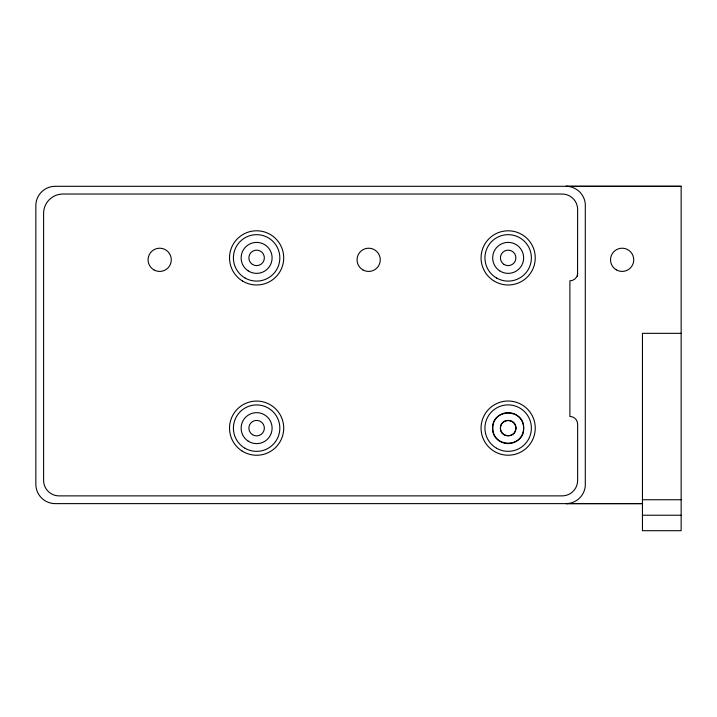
<?xml version="1.0" encoding="UTF-8"?>
<svg xmlns="http://www.w3.org/2000/svg" width="717" height="717" viewBox="0 0 717 717"><rect width="100%" height="100%" fill="white"/><g stroke="black" fill="none" stroke-linecap="round" stroke-linejoin="round"><path stroke-width="1.08" d="M577.633 273.069A7.744 7.744 0 0 1 569.89 280.813L569.89 416.452A7.744 7.744 0 0 1 577.633 424.195L577.633 480.399A15.478 15.478 0 0 1 562.155 495.877L59.072 495.877A15.478 15.478 0 0 1 43.594 480.399L43.594 213.379A19.35 19.35 0 0 1 62.935 194.029L562.155 194.029A15.478 15.478 0 0 1 577.633 209.507L577.552 276.547M681.15 186.295L55.2 186.295A19.35 19.35 0 0 0 35.85 205.645L35.85 484.271A19.35 19.35 0 0 0 55.2 503.621L642.45 503.621L566.018 503.621A19.35 19.35 0 0 0 585.296 485.956L585.296 203.951A19.35 19.35 0 0 0 566.018 186.295L681.15 186.295L681.15 530.705L642.45 530.705L642.45 333.342L681.15 333.342M642.45 499.749L681.15 499.749M642.45 515.227L681.15 515.227M515.899 428.112C516.303 438.15 500.027 438.159 500.421 428.112C500.072 418.128 516.231 418.119 515.899 428.112M523.643 428.112C524.575 448.125 491.754 448.134 492.678 428.112C491.799 408.152 524.512 408.152 523.643 428.112M153.877 269.87A11.606 11.606 0 0 0 171.291 259.823A11.606 11.606 0 0 0 153.877 249.767A11.606 11.606 0 0 0 153.877 269.87M362.856 269.87A11.606 11.606 0 0 0 380.27 259.823A11.606 11.606 0 0 0 362.856 249.767A11.606 11.606 0 0 0 362.856 269.87M503.943 264.376A7.744 7.744 0 0 0 515.89 258.29A7.744 7.744 0 0 0 504.643 250.986A7.744 7.744 0 0 0 503.943 264.376M499.722 270.865A15.478 15.478 0 0 0 523.616 258.694A15.478 15.478 0 0 0 501.129 244.085A15.478 15.478 0 0 0 499.722 270.865M493.404 280.607A27.085 27.085 0 0 0 535.214 259.303A27.085 27.085 0 0 0 495.859 233.751A27.085 27.085 0 0 0 493.404 280.607M241.862 450.876A27.085 27.085 0 0 0 283.672 429.573A27.085 27.085 0 0 0 244.318 404.021A27.085 27.085 0 0 0 241.862 450.876M616.333 269.87A11.606 11.606 0 0 0 633.747 259.823A11.606 11.606 0 0 0 616.333 249.767A11.606 11.606 0 0 0 616.333 269.87M496.549 277.99A23.222 23.222 0 0 0 531.378 257.887A23.222 23.222 0 0 0 496.549 237.775A23.222 23.222 0 0 0 496.549 277.99M248.181 270.865A15.478 15.478 0 0 0 272.075 258.694A15.478 15.478 0 0 0 249.588 244.085A15.478 15.478 0 0 0 248.181 270.865M252.402 264.376A7.744 7.744 0 0 0 264.349 258.29A7.744 7.744 0 0 0 253.101 250.986A7.744 7.744 0 0 0 252.402 264.376M242.463 280.983A27.085 27.085 0 0 0 283.699 258.595A27.085 27.085 0 0 0 243.69 234.074A27.085 27.085 0 0 0 242.463 280.983M245.008 277.99A23.222 23.222 0 0 0 279.836 257.887A23.222 23.222 0 0 0 245.008 237.775A23.222 23.222 0 0 0 245.008 277.99M248.19 441.134A15.478 15.478 0 0 0 272.075 428.954A15.478 15.478 0 0 0 249.588 414.354A15.478 15.478 0 0 0 248.19 441.134M252.402 434.636A7.744 7.744 0 0 0 264.349 428.551A7.744 7.744 0 0 0 253.101 421.246A7.744 7.744 0 0 0 252.402 434.636M245.008 448.25A23.222 23.222 0 0 0 279.836 428.148A23.222 23.222 0 0 0 245.008 408.036A23.222 23.222 0 0 0 245.008 448.25M494.613 451.576A27.085 27.085 0 0 0 535.249 428.112A27.085 27.085 0 0 0 494.613 404.648A27.085 27.085 0 0 0 494.613 451.576M496.549 448.224A23.222 23.222 0 0 0 531.378 428.112A23.222 23.222 0 0 0 496.549 408A23.222 23.222 0 0 0 496.549 448.224M503.943 434.601A7.744 7.744 0 0 0 515.89 428.515A7.744 7.744 0 0 0 504.643 421.22A7.744 7.744 0 0 0 503.943 434.601M499.722 441.098A15.478 15.478 0 0 0 523.616 428.918A15.478 15.478 0 0 0 501.129 414.318A15.478 15.478 0 0 0 499.722 441.098"/></g></svg>
